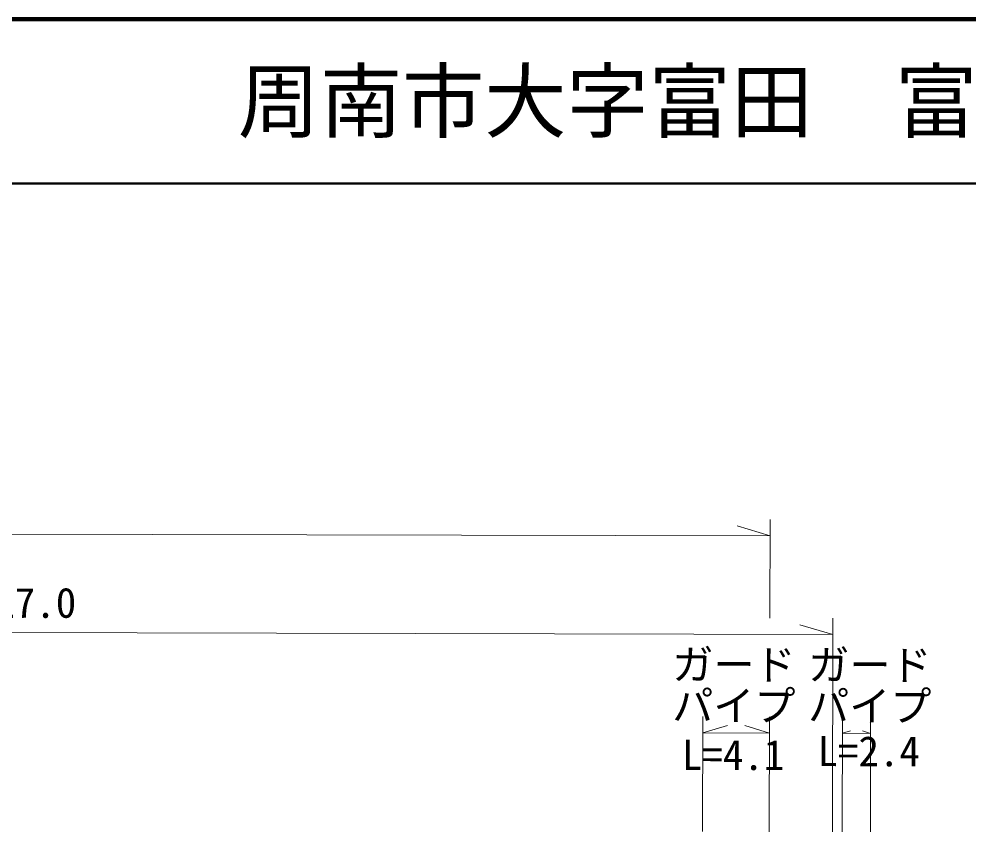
# Model space of a CAD drawing. Units: millimetres, scale not verified. Extents: x 40000 to 680000, y 20000 to 380000.
# Drawn here: x 391710 to 449521, y 330545 to 380000 of the extents above; entities that cross this region are included whole.
import ezdxf
from ezdxf.enums import TextEntityAlignment as Align

# ---------------------------------------------------------------- set-up
doc = ezdxf.new("R2010")
doc.units = ezdxf.units.MM
doc.header["$LTSCALE"] = 1000
for name, color, linetype, lineweight in [('M-STR-HTXT', 7, 'Continuous', 13), ('M-TTL', 2, 'Continuous', 140), ('M-TTL-LINE', 7, 'Continuous', 50)]:
    doc.layers.add(name, color=color, linetype=linetype, lineweight=lineweight)
doc.layers.add('M-TTL-TXT', color=7, linetype='Continuous')
doc.styles.add('ＭＳ ゴシック', font='')
doc.styles.get('ＭＳ ゴシック').set_extended_font_data('MS Gothic')

msp = doc.modelspace()

# ---------------------------------------------------------------- linework, layer by layer
at = {"layer": 'M-STR-HTXT'}
for p, q in [((437401, 343560), (437415, 349560)), ((331109, 348811), (437412, 348560)), ((437412, 348560), (435414, 349165)), ((441205, 330551), (441236, 343551)), ((441234, 342551), (439235, 343155)), ((330547, 342813), (441234, 342551)), ((433304, 330569), (433320, 337569)), ((437370, 330560), (437386, 337560)), ((441799, 330549), (441816, 337549)), ((443517, 330545), (443533, 337545)), ((433318, 336569), (434819, 337016)), ((433318, 336569), (437384, 336560)), ((437384, 336560), (435885, 337013)), ((441813, 336549), (442314, 336698)), ((441813, 336549), (443531, 336545)), ((443531, 336545), (443031, 336696))]:
    msp.add_line(p, q, dxfattribs=at)
at = {"layer": 'M-TTL'}
msp.add_line((680000, 380000), (40000, 380000), dxfattribs=at)
at = {"layer": 'M-TTL-LINE'}
msp.add_line((40000, 370000), (680000, 370000), dxfattribs=at)

# ---------------------------------------------------------------- texts
at = {"layer": 'M-STR-HTXT', "style": 'ＭＳ ゴシック'}
for s, rotation, p in [('点字ブロック\u3000L=117.0', 0.059, (368966, 342999)), ('ガード', 359.864, (431463, 339270)), ('ガード', 359.864, (439735, 339248)), ('パイプ', 359.864, (431457, 336770)), ('パイプ', 359.864, (439729, 336748)), ('L=4.1', 359.864, (432046, 333774)), ('L=2.4', 359.864, (440299, 334002))]:
    msp.add_text(s, height=1833, rotation=rotation, dxfattribs=at).set_placement(p, align=Align.BOTTOM_LEFT)
at = {"layer": 'M-TTL-TXT', "style": 'ＭＳ ゴシック'}
msp.add_text('周南市大字富田\u3000富田二丁目', height=3666, dxfattribs=at).set_placement((405024, 375000), align=Align.MIDDLE_LEFT)

doc.saveas('drawing.dxf')
